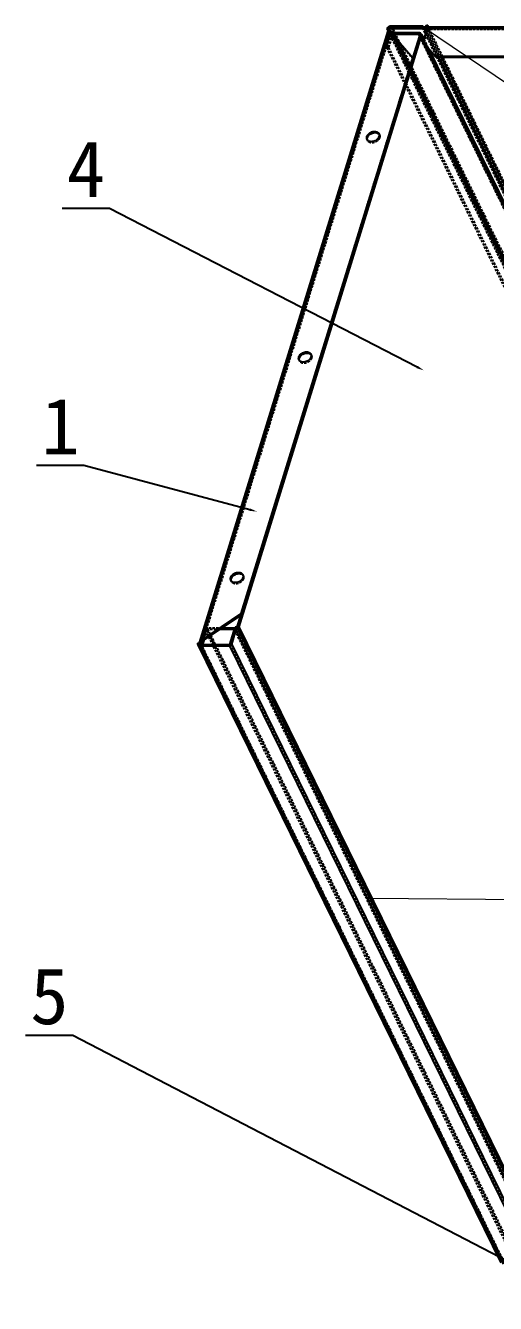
# Model space of a CAD drawing. Header units: millimetres. Extents: x 13106 to 40242, y 18888 to 28426.
# Drawn here: x 22328 to 22579, y 26794 to 27475 of the extents above; entities that cross this region are included whole.
import ezdxf
from ezdxf import colors
from ezdxf.entities.mleader import LeaderData, LeaderLine
from ezdxf.math import Vec2, Vec3

# ---------------------------------------------------------------- set-up
doc = ezdxf.new("R2010")
doc.units = ezdxf.units.MM
doc.linetypes.add('HIDDEN', pattern=[1.905, 1.27, -0.635])
doc.layers.add('02___PRT_ALL_AXES', color=7, linetype='Continuous')
doc.layers.add('DEFAULT_2', color=8, linetype='HIDDEN')
doc.layers.add('dim', color=2, linetype='Continuous', lineweight=9)

msp = doc.modelspace()

# ---------------------------------------------------------------- linework, layer by layer
at = {"color": 3, "linetype": 'Continuous'}
for p, q in [((22521.807, 27472.032), (22420.993, 27145.798)), ((22521.995, 27472.003), (22521.419, 27473.178)), ((22541.541, 27473.961), (22522.582, 27473.961)), ((22523.745, 27474.745), (22540.324, 27474.745)), ((22540.708, 27473.961), (22540.324, 27474.745)), ((22542.627, 27473.256), (22540.449, 27466.207)), ((22541.58, 27474.04), (22541.559, 27473.974)), ((22914.736, 27473.256), (22542.627, 27473.256)), ((22543.111, 27474.823), (22542.743, 27474.823)), ((22543.509, 27474.013), (22543.111, 27474.823)), ((22914.978, 27474.013), (22543.237, 27474.013)), ((22522.777, 27471.612), (22422.561, 27147.314)), ((22442.34, 27154.453), (22539.651, 27469.35)), ((22534.998, 27457.512), (22522.777, 27471.612)), ((22538.293, 27470.917), (22524.5, 27470.917)), ((22539.604, 27470.231), (22540.885, 27467.62)), ((22539.651, 27469.35), (22540.736, 27467.138)), ((22540.449, 27466.207), (22547.239, 27458.373)), ((22542.471, 27463.604), (22677.813, 27187.806)), ((22543.36, 27462.578), (22677.962, 27188.289)), ((22900.926, 27458.373), (22547.239, 27458.373)), ((22443.497, 27161.414), (22534.998, 27457.512)), ((22422.561, 27147.314), (22443.497, 27161.414)), ((22439.941, 27152.886), (22432.062, 27152.886)), ((22438.42, 27144.984), (22441.246, 27154.129)), ((22441.246, 27154.129), (22602.918, 26824.676)), ((22603.402, 26826.242), (22442.34, 27154.453)), ((22423.494, 27147.115), (22422.829, 27144.964)), ((22429.155, 27144.964), (22426.955, 27149.446)), ((22429.179, 27144.964), (22426.974, 27149.459)), ((22438.42, 27144.984), (22600.092, 26815.53)), ((22420.281, 27144.866), (22581.954, 26815.413)), ((22421.593, 27144.181), (22583.265, 26814.728)), ((22421.593, 27144.181), (22437.228, 27144.181)), ((22437.228, 27144.181), (22598.9, 26814.728))]:
    msp.add_line(p, q, dxfattribs=at)
at = {"color": 7, "linetype": 'Continuous'}
for p, q in [((22521.419, 27473.178), (22541.299, 27473.178)), ((22522.582, 27473.961), (22522.34, 27473.178)), ((22522.34, 27473.178), (22523.541, 27470.729)), ((22522.393, 27471.935), (22522.95, 27471.935)), ((22522.95, 27471.935), (22522.831, 27471.549)), ((22523.745, 27474.745), (22523.503, 27473.961)), ((22540.324, 27474.745), (22540.082, 27473.961)), ((22541.541, 27473.961), (22541.299, 27473.178)), ((22541.299, 27473.178), (22542.099, 27471.547)), ((22541.559, 27473.974), (22542.48, 27473.974)), ((22541.58, 27474.04), (22542.869, 27474.04)), ((22542.743, 27474.823), (22542.48, 27473.974)), ((22542.48, 27473.974), (22542.717, 27473.491)), ((22542.501, 27474.04), (22542.742, 27473.549)), ((22543.111, 27474.823), (22542.869, 27474.04)), ((22542.951, 27473.873), (22542.869, 27474.04)), ((22524.075, 27470.114), (22524.229, 27470.114)), ((22524.229, 27470.114), (22524.189, 27469.983)), ((22524.229, 27470.114), (22524.43, 27469.704)), ((22524.5, 27470.917), (22524.258, 27470.133)), ((22524.258, 27470.133), (22524.519, 27469.601)), ((22538.051, 27470.133), (22524.258, 27470.133)), ((22535.043, 27457.42), (22538.73, 27469.35)), ((22538.293, 27470.917), (22538.051, 27470.133)), ((22538.051, 27470.133), (22538.616, 27468.982)), ((22539.651, 27469.35), (22538.73, 27469.35)), ((22540.754, 27465.585), (22540.449, 27466.207)), ((22547.544, 27457.752), (22540.754, 27465.585)), ((22547.544, 27457.752), (22547.239, 27458.373)), ((22443.802, 27160.792), (22535.303, 27456.89)), ((22534.998, 27457.512), (22535.303, 27456.89)), ((22901.231, 27457.752), (22547.544, 27457.752)), ((22548.869, 27457.752), (22680.374, 27189.773)), ((22550.441, 27457.752), (22681.946, 27189.773)), ((22550.494, 27457.752), (22681.999, 27189.773)), ((22422.866, 27146.693), (22443.802, 27160.792)), ((22441.419, 27154.453), (22443.267, 27160.432)), ((22443.497, 27161.414), (22443.802, 27160.792)), ((22440.183, 27153.669), (22433.225, 27153.669)), ((22437.499, 27144.984), (22440.325, 27154.129)), ((22441.246, 27154.129), (22440.325, 27154.129)), ((22442.34, 27154.453), (22441.419, 27154.453)), ((22420.235, 27145.748), (22421.156, 27145.748)), ((22421.156, 27145.748), (22421.513, 27145.02)), ((22422.229, 27146.002), (22421.908, 27144.964)), ((22422.447, 27147.259), (22422.801, 27146.638)), ((22422.561, 27147.314), (22422.866, 27146.693)), ((22438.42, 27144.984), (22437.499, 27144.984)), ((22421.593, 27144.181), (22421.835, 27144.964)), ((22421.835, 27144.964), (22437.47, 27144.964)), ((22437.228, 27144.181), (22437.47, 27144.964))]:
    msp.add_line(p, q, dxfattribs=at)
msp.add_lwpolyline([(22522.393, 27471.935), (22522.362, 27471.935), (22522.192, 27471.944), (22522.134, 27471.951)], dxfattribs=at)
at = {"color": 3, "linetype": 'Continuous'}
for centre, radius, start, end in [((22545.196, 27472.463), 2.688, 160.984041, 162.843749), ((22520.244, 27467.717), 4.645, 56.964614, 58.155001), ((22423.229, 27144.877), 2.408, 157.021882, 158.797556), ((22424.241, 27143.692), 3.993, 114.877808, 116.703533)]:
    msp.add_arc(centre, radius, start, end, dxfattribs=at)
at = {"color": 7, "linetype": 'Continuous'}
for centre, radius, start, end in [((22424.398, 27144.517), 2.631, 162.843975, 170.075779), ((22425.17, 27143.852), 3.657, 129.050704, 130.385773)]:
    msp.add_arc(centre, radius, start, end, dxfattribs=at)
at = {"color": 3, "linetype": 'Continuous'}
for points, knots in [([(22521.419, 27473.178), (22521.558, 27473.629), (22522.093, 27474.23), (22522.981, 27474.656), (22523.494, 27474.745), (22523.745, 27474.745)], [0, 0, 0, 0, 0.4803696, 0.7451077, 1, 1, 1, 1]), ([(22521.807, 27472.032), (22521.809, 27472.038), (22521.838, 27472.04), (22521.879, 27472.035), (22521.955, 27472.017), (22522.011, 27471.999), (22522.043, 27471.988)], [0, 0, 0, 0, 0.0796481, 0.2699013, 0.5773742, 1, 1, 1, 1]), ([(22522.043, 27471.988), (22522.055, 27471.983), (22522.105, 27471.965), (22522.155, 27471.945), (22522.193, 27471.929)], [0, 0, 0, 0, 0.2274269, 1, 1, 1, 1]), ([(22522.193, 27471.929), (22522.211, 27471.921), (22522.29, 27471.886), (22522.367, 27471.848), (22522.426, 27471.818)], [0, 0, 0, 0, 0.2292112, 1, 1, 1, 1]), ([(22542.743, 27474.823), (22542.49, 27474.823), (22542, 27474.662), (22541.649, 27474.265), (22541.58, 27474.04)], [0, 0, 0, 0, 0.5169818, 1, 1, 1, 1]), ([(22542.887, 27473.799), (22542.863, 27473.769), (22542.766, 27473.627), (22542.698, 27473.466), (22542.654, 27473.339)], [0, 0, 0, 0, 0.2190855, 1, 1, 1, 1]), ([(22543.024, 27473.937), (22543.012, 27473.928), (22542.961, 27473.887), (22542.917, 27473.839), (22542.887, 27473.799)], [0, 0, 0, 0, 0.2314054, 1, 1, 1, 1]), ([(22543.237, 27474.013), (22543.219, 27474.013), (22543.143, 27474.006), (22543.071, 27473.971), (22543.024, 27473.937)], [0, 0, 0, 0, 0.236725, 1, 1, 1, 1]), ([(22522.426, 27471.818), (22522.447, 27471.806), (22522.538, 27471.757), (22522.628, 27471.705), (22522.695, 27471.663)], [0, 0, 0, 0, 0.234956, 1, 1, 1, 1]), ([(22524.5, 27470.917), (22524.426, 27470.917), (22524.121, 27470.886), (22523.829, 27470.748), (22523.652, 27470.6)], [0, 0, 0, 0, 0.2431696, 1, 1, 1, 1]), ([(22539.604, 27470.231), (22539.553, 27470.337), (22539.408, 27470.536), (22538.981, 27470.839), (22538.568, 27470.917), (22538.293, 27470.917)], [0, 0, 0, 0, 0.2277278, 0.4668387, 1, 1, 1, 1]), ([(22539.651, 27469.35), (22539.697, 27469.498), (22539.743, 27469.801), (22539.668, 27470.101), (22539.604, 27470.231)], [0, 0, 0, 0, 0.5174137, 1, 1, 1, 1]), ([(22442.34, 27154.453), (22442.311, 27154.358), (22442.146, 27153.964), (22441.847, 27153.635), (22441.587, 27153.437)], [0, 0, 0, 0, 0.2329389, 1, 1, 1, 1]), ([(22420.235, 27145.748), (22420.189, 27145.599), (22420.143, 27145.296), (22420.218, 27144.996), (22420.281, 27144.866)], [0, 0, 0, 0, 0.5174137, 1, 1, 1, 1]), ([(22421.012, 27145.817), (22421.144, 27146.126), (22421.552, 27146.706), (22422.132, 27147.1), (22422.447, 27147.259)], [0, 0, 0, 0, 0.4883678, 1, 1, 1, 1]), ([(22437.228, 27144.181), (22437.487, 27144.181), (22437.989, 27144.346), (22438.349, 27144.753), (22438.42, 27144.984)], [0, 0, 0, 0, 0.5169818, 1, 1, 1, 1]), ([(22420.281, 27144.866), (22420.333, 27144.761), (22420.478, 27144.562), (22420.905, 27144.259), (22421.318, 27144.181), (22421.593, 27144.181)], [0, 0, 0, 0, 0.2277278, 0.4668387, 1, 1, 1, 1])]:
    msp.add_open_spline(points, degree=3, knots=knots, dxfattribs=at)
at = {"color": 7, "linetype": 'Continuous'}
for points, knots in [([(22522.34, 27473.178), (22522.356, 27473.23), (22522.448, 27473.446), (22522.621, 27473.622), (22522.768, 27473.724)], [0, 0, 0, 0, 0.2321298, 1, 1, 1, 1]), ([(22522.95, 27471.935), (22522.926, 27471.92), (22522.85, 27471.871), (22522.782, 27471.798), (22522.763, 27471.737)], [0, 0, 0, 0, 0.3017316, 1, 1, 1, 1]), ([(22522.768, 27473.724), (22522.823, 27473.761), (22523.047, 27473.893), (22523.31, 27473.961), (22523.503, 27473.961)], [0, 0, 0, 0, 0.256015, 1, 1, 1, 1]), ([(22542.48, 27473.974), (22542.41, 27473.745), (22542.054, 27473.342), (22541.555, 27473.178), (22541.299, 27473.178)], [0, 0, 0, 0, 0.4830182, 1, 1, 1, 1]), ([(22522.763, 27471.737), (22522.755, 27471.71), (22522.751, 27471.672), (22522.754, 27471.634), (22522.756, 27471.624)], [0, 0, 0, 0, 0.7345045, 1, 1, 1, 1]), ([(22538.707, 27469.79), (22538.654, 27469.897), (22538.452, 27470.087), (22538.189, 27470.133), (22538.051, 27470.133)], [0, 0, 0, 0, 0.463657, 1, 1, 1, 1]), ([(22538.73, 27469.35), (22538.753, 27469.424), (22538.776, 27469.576), (22538.739, 27469.726), (22538.707, 27469.79)], [0, 0, 0, 0, 0.5174137, 1, 1, 1, 1]), ([(22441.419, 27154.453), (22441.411, 27154.424), (22441.367, 27154.307), (22441.298, 27154.201), (22441.237, 27154.128)], [0, 0, 0, 0, 0.2380062, 1, 1, 1, 1]), ([(22421.156, 27145.748), (22421.133, 27145.673), (22421.11, 27145.522), (22421.147, 27145.372), (22421.179, 27145.307)], [0, 0, 0, 0, 0.5174137, 1, 1, 1, 1]), ([(22421.179, 27145.307), (22421.232, 27145.2), (22421.434, 27145.011), (22421.697, 27144.964), (22421.835, 27144.964)], [0, 0, 0, 0, 0.463657, 1, 1, 1, 1]), ([(22421.884, 27145.293), (22421.965, 27145.555), (22422.213, 27146.056), (22422.592, 27146.461), (22422.801, 27146.638)], [0, 0, 0, 0, 0.5008641, 1, 1, 1, 1])]:
    msp.add_open_spline(points, degree=3, knots=knots, dxfattribs=at)
at = {"color": 3, "linetype": 'Continuous'}
msp.add_open_spline([(22541.559, 27473.974), (22541.558, 27473.968), (22541.549, 27473.961), (22541.545, 27473.965)], degree=3, dxfattribs=at)
at = {"color": 7, "linetype": 'Continuous'}
for points in [[(22524.258, 27470.133), (22524.246, 27470.133), (22524.232, 27470.125), (22524.229, 27470.114)], [(22437.47, 27144.964), (22437.482, 27144.964), (22437.496, 27144.973), (22437.499, 27144.984)]]:
    msp.add_open_spline(points, degree=3, dxfattribs=at)
at = {"layer": '02___PRT_ALL_AXES', "color": 7, "linetype": 'Continuous'}
for p, q in [((22510.559, 27415.682), (22510.864, 27415.06)), ((22474.249, 27298.183), (22474.554, 27297.561)), ((22437.939, 27180.684), (22438.244, 27180.062))]:
    msp.add_line(p, q, dxfattribs=at)
at = {"layer": '02___PRT_ALL_AXES', "color": 8, "linetype": 'HIDDEN'}
for p, q in [((22510.641, 27414.14), (22510.946, 27413.518)), ((22516.925, 27417.224), (22517.23, 27416.602)), ((22517.006, 27415.682), (22517.311, 27415.06)), ((22474.331, 27296.641), (22474.636, 27296.019)), ((22480.615, 27299.725), (22480.92, 27299.103)), ((22480.696, 27298.183), (22481.001, 27297.561)), ((22438.021, 27179.142), (22438.326, 27178.52)), ((22444.305, 27182.226), (22444.61, 27181.604)), ((22444.386, 27180.684), (22444.691, 27180.062))]:
    msp.add_line(p, q, dxfattribs=at)
at = {"layer": '02___PRT_ALL_AXES', "color": 7, "linetype": 'Continuous'}
for centre, radius, start, end in [((22512.687, 27414.351), 1.932, 185.502021, 194.947159), ((22515.481, 27415.709), 1.967, 44.079512, 46.096982), ((22515.523, 27415.749), 1.909, 36.820458, 44.097985), ((22476.377, 27296.852), 1.932, 185.502021, 194.947159), ((22479.171, 27298.21), 1.967, 44.079512, 46.096982), ((22479.213, 27298.25), 1.909, 36.820458, 44.097985), ((22440.067, 27179.353), 1.932, 185.502021, 194.947159), ((22442.861, 27180.711), 1.967, 44.079512, 46.096982), ((22442.903, 27180.751), 1.909, 36.820458, 44.097985)]:
    msp.add_arc(centre, radius, start, end, dxfattribs=at)
at = {"layer": '02___PRT_ALL_AXES', "color": 8, "linetype": 'HIDDEN'}
for centre, radius, start, end in [((22512.6, 27414.329), 1.842, 194.995187, 206.104614), ((22515.578, 27415.79), 1.841, 26.174334, 36.802504), ((22476.29, 27296.83), 1.842, 194.995187, 206.104614), ((22479.268, 27298.291), 1.841, 26.174334, 36.802504), ((22442.958, 27180.792), 1.841, 26.174334, 36.802504), ((22439.98, 27179.331), 1.842, 194.995187, 206.104614)]:
    msp.add_arc(centre, radius, start, end, dxfattribs=at)
at = {"layer": '02___PRT_ALL_AXES', "color": 3, "linetype": 'Continuous'}
for points, knots in [([(22510.559, 27415.682), (22510.754, 27416.314), (22511.421, 27417.188), (22512.59, 27417.955), (22513.618, 27418.34), (22514.663, 27418.469), (22515.633, 27418.328), (22516.438, 27417.917), (22516.806, 27417.466), (22516.925, 27417.224)], [0, 0, 0, 0, 0.2513388, 0.3906666, 0.5304054, 0.6640658, 0.7868535, 0.897545, 1, 1, 1, 1]), ([(22510.641, 27414.14), (22510.529, 27414.367), (22510.399, 27414.892), (22510.479, 27415.423), (22510.559, 27415.682)], [0, 0, 0, 0, 0.4826008, 1, 1, 1, 1]), ([(22517.006, 27415.682), (22516.811, 27415.05), (22516.144, 27414.176), (22514.975, 27413.409), (22513.947, 27413.024), (22512.902, 27412.895), (22511.932, 27413.036), (22511.127, 27413.447), (22510.759, 27413.898), (22510.641, 27414.14)], [0, 0, 0, 0, 0.2513388, 0.3906666, 0.5304054, 0.6640658, 0.7868535, 0.897545, 1, 1, 1, 1]), ([(22516.925, 27417.224), (22517.036, 27416.997), (22517.166, 27416.472), (22517.086, 27415.941), (22517.006, 27415.682)], [0, 0, 0, 0, 0.4826008, 1, 1, 1, 1]), ([(22474.331, 27296.641), (22474.219, 27296.868), (22474.089, 27297.393), (22474.169, 27297.924), (22474.249, 27298.183)], [0, 0, 0, 0, 0.4826008, 1, 1, 1, 1]), ([(22474.249, 27298.183), (22474.444, 27298.815), (22475.111, 27299.689), (22476.28, 27300.456), (22477.308, 27300.841), (22478.353, 27300.97), (22479.323, 27300.829), (22480.128, 27300.418), (22480.496, 27299.967), (22480.615, 27299.725)], [0, 0, 0, 0, 0.2513388, 0.3906666, 0.5304054, 0.6640658, 0.7868535, 0.897545, 1, 1, 1, 1]), ([(22480.696, 27298.183), (22480.501, 27297.551), (22479.834, 27296.677), (22478.665, 27295.91), (22477.637, 27295.525), (22476.592, 27295.396), (22475.622, 27295.537), (22474.817, 27295.948), (22474.449, 27296.399), (22474.331, 27296.641)], [0, 0, 0, 0, 0.2513388, 0.3906666, 0.5304054, 0.6640658, 0.7868535, 0.897545, 1, 1, 1, 1]), ([(22480.615, 27299.725), (22480.726, 27299.498), (22480.856, 27298.973), (22480.776, 27298.442), (22480.696, 27298.183)], [0, 0, 0, 0, 0.4826008, 1, 1, 1, 1]), ([(22438.021, 27179.142), (22437.909, 27179.369), (22437.779, 27179.894), (22437.859, 27180.425), (22437.939, 27180.684)], [0, 0, 0, 0, 0.4826008, 1, 1, 1, 1]), ([(22437.939, 27180.684), (22438.134, 27181.316), (22438.801, 27182.19), (22439.971, 27182.957), (22440.998, 27183.342), (22442.043, 27183.471), (22443.013, 27183.33), (22443.818, 27182.919), (22444.186, 27182.468), (22444.305, 27182.226)], [0, 0, 0, 0, 0.2513388, 0.3906666, 0.5304054, 0.6640658, 0.7868535, 0.897545, 1, 1, 1, 1]), ([(22444.386, 27180.684), (22444.191, 27180.052), (22443.524, 27179.178), (22442.355, 27178.411), (22441.327, 27178.026), (22440.282, 27177.897), (22439.312, 27178.038), (22438.507, 27178.449), (22438.139, 27178.9), (22438.021, 27179.142)], [0, 0, 0, 0, 0.2513388, 0.3906666, 0.5304054, 0.6640658, 0.7868535, 0.897545, 1, 1, 1, 1]), ([(22444.305, 27182.226), (22444.416, 27181.999), (22444.546, 27181.474), (22444.466, 27180.943), (22444.386, 27180.684)], [0, 0, 0, 0, 0.4826008, 1, 1, 1, 1])]:
    msp.add_open_spline(points, degree=3, knots=knots, dxfattribs=at)
at = {"layer": '02___PRT_ALL_AXES', "color": 7, "linetype": 'Continuous'}
for points, knots in [([(22510.864, 27415.06), (22511.038, 27415.625), (22511.601, 27416.418), (22512.607, 27417.165), (22513.506, 27417.586), (22514.451, 27417.808), (22515.372, 27417.814), (22516.198, 27417.601), (22516.661, 27417.304), (22516.845, 27417.126)], [0, 0, 0, 0, 0.2444685, 0.3797762, 0.5172296, 0.6515357, 0.7780849, 0.8941348, 1, 1, 1, 1]), ([(22510.764, 27414.165), (22510.757, 27414.238), (22510.744, 27414.539), (22510.796, 27414.842), (22510.864, 27415.06)], [0, 0, 0, 0, 0.2416706, 1, 1, 1, 1]), ([(22474.454, 27296.666), (22474.447, 27296.739), (22474.434, 27297.04), (22474.486, 27297.343), (22474.554, 27297.561)], [0, 0, 0, 0, 0.2416706, 1, 1, 1, 1]), ([(22474.554, 27297.561), (22474.729, 27298.126), (22475.291, 27298.919), (22476.297, 27299.666), (22477.196, 27300.087), (22478.141, 27300.309), (22479.062, 27300.315), (22479.888, 27300.102), (22480.351, 27299.805), (22480.535, 27299.627)], [0, 0, 0, 0, 0.2444685, 0.3797762, 0.5172296, 0.6515357, 0.7780849, 0.8941348, 1, 1, 1, 1]), ([(22438.144, 27179.167), (22438.137, 27179.24), (22438.124, 27179.541), (22438.177, 27179.844), (22438.244, 27180.062)], [0, 0, 0, 0, 0.2416706, 1, 1, 1, 1]), ([(22438.244, 27180.062), (22438.419, 27180.627), (22438.981, 27181.419), (22439.987, 27182.167), (22440.886, 27182.588), (22441.831, 27182.81), (22442.752, 27182.816), (22443.578, 27182.603), (22444.041, 27182.306), (22444.225, 27182.128)], [0, 0, 0, 0, 0.2444685, 0.3797762, 0.5172296, 0.6515357, 0.7780849, 0.8941348, 1, 1, 1, 1])]:
    msp.add_open_spline(points, degree=3, knots=knots, dxfattribs=at)
at = {"layer": '02___PRT_ALL_AXES', "color": 8, "linetype": 'HIDDEN'}
for points, knots in [([(22517.311, 27415.06), (22517.116, 27414.428), (22516.449, 27413.554), (22515.28, 27412.787), (22514.252, 27412.402), (22513.207, 27412.273), (22512.237, 27412.414), (22511.432, 27412.826), (22511.064, 27413.276), (22510.946, 27413.518)], [0, 0, 0, 0, 0.2513388, 0.3906666, 0.5304054, 0.6640658, 0.7868535, 0.897545, 1, 1, 1, 1]), ([(22517.23, 27416.602), (22517.341, 27416.375), (22517.471, 27415.85), (22517.391, 27415.32), (22517.311, 27415.06)], [0, 0, 0, 0, 0.4826008, 1, 1, 1, 1]), ([(22481.001, 27297.561), (22480.806, 27296.929), (22480.139, 27296.055), (22478.97, 27295.288), (22477.942, 27294.903), (22476.897, 27294.774), (22475.927, 27294.915), (22475.122, 27295.326), (22474.754, 27295.777), (22474.636, 27296.019)], [0, 0, 0, 0, 0.2513388, 0.3906666, 0.5304054, 0.6640658, 0.7868535, 0.897545, 1, 1, 1, 1]), ([(22480.92, 27299.103), (22481.031, 27298.876), (22481.161, 27298.351), (22481.081, 27297.82), (22481.001, 27297.561)], [0, 0, 0, 0, 0.4826008, 1, 1, 1, 1]), ([(22444.691, 27180.062), (22444.496, 27179.43), (22443.829, 27178.556), (22442.66, 27177.789), (22441.632, 27177.404), (22440.587, 27177.275), (22439.617, 27177.416), (22438.812, 27177.827), (22438.444, 27178.278), (22438.326, 27178.52)], [0, 0, 0, 0, 0.2513388, 0.3906666, 0.5304054, 0.6640658, 0.7868535, 0.897545, 1, 1, 1, 1]), ([(22444.61, 27181.604), (22444.721, 27181.377), (22444.852, 27180.852), (22444.772, 27180.321), (22444.691, 27180.062)], [0, 0, 0, 0, 0.4826008, 1, 1, 1, 1])]:
    msp.add_open_spline(points, degree=3, knots=knots, dxfattribs=at)
at = {"layer": 'DEFAULT_2', "color": 8, "linetype": 'HIDDEN'}
for p, q in [((22522.029, 27471.935), (22420.845, 27144.504)), ((22521.995, 27471.975), (22521.977, 27471.979)), ((22698.343, 27112.644), (22521.995, 27472.003)), ((22522.029, 27471.935), (22522.393, 27471.935)), ((22522.582, 27473.961), (22699.506, 27113.428)), ((22700.427, 27113.428), (22523.503, 27473.961)), ((22700.669, 27114.211), (22523.745, 27474.745)), ((22717.006, 27113.428), (22540.082, 27473.961)), ((22717.248, 27114.211), (22540.708, 27473.961)), ((22542.932, 27472.635), (22540.754, 27465.585)), ((22541.541, 27473.961), (22718.465, 27113.428)), ((22541.559, 27473.974), (22718.484, 27113.44)), ((22541.58, 27474.04), (22718.504, 27113.506)), ((22542.627, 27473.256), (22542.932, 27472.635)), ((22542.654, 27473.339), (22542.946, 27472.676)), ((22542.717, 27473.491), (22550.441, 27457.752)), ((22542.742, 27473.549), (22550.494, 27457.752)), ((22542.743, 27474.823), (22719.667, 27114.289)), ((22915.041, 27472.635), (22542.932, 27472.635)), ((22543.479, 27472.797), (22542.951, 27473.873)), ((22915.346, 27473.013), (22543.237, 27473.013)), ((22543.721, 27473.58), (22543.479, 27472.797)), ((22915.105, 27472.797), (22543.479, 27472.797)), ((22543.721, 27473.58), (22543.509, 27474.013)), ((22915.83, 27473.58), (22543.721, 27473.58)), ((22522.763, 27471.737), (22421.884, 27145.293)), ((22522.831, 27471.549), (22422.229, 27146.002)), ((22523.082, 27470.99), (22422.866, 27146.693)), ((22523.308, 27470.114), (22521.135, 27463.083)), ((22524.189, 27469.983), (22522.056, 27463.083)), ((22522.695, 27471.663), (22523.049, 27471.043)), ((22522.777, 27471.612), (22523.082, 27470.99)), ((22523.03, 27471.073), (22523.049, 27471.043)), ((22535.303, 27456.89), (22523.082, 27470.99)), ((22523.308, 27470.114), (22684.37, 27141.904)), ((22523.308, 27470.114), (22524.075, 27470.114)), ((22523.541, 27470.729), (22699.264, 27112.644)), ((22524.43, 27469.704), (22685.291, 27141.904)), ((22524.5, 27470.917), (22685.562, 27142.707)), ((22524.519, 27469.601), (22685.32, 27141.923)), ((22538.293, 27470.917), (22699.355, 27142.707)), ((22538.616, 27468.982), (22699.113, 27141.923)), ((22538.707, 27469.791), (22699.769, 27141.58)), ((22538.73, 27469.35), (22699.792, 27141.14)), ((22540.736, 27467.138), (22542.471, 27463.604)), ((22540.885, 27467.62), (22543.36, 27462.578)), ((22542.099, 27471.547), (22548.869, 27457.752)), ((22521.135, 27463.083), (22682.198, 27134.873)), ((22521.135, 27463.083), (22522.056, 27463.083)), ((22522.056, 27463.083), (22683.119, 27134.873)), ((22443.267, 27160.432), (22535.043, 27457.42)), ((22425.273, 27152.873), (22423.494, 27147.115)), ((22585.414, 26824.663), (22424.352, 27152.873)), ((22425.273, 27152.873), (22424.352, 27152.873)), ((22426.955, 27149.446), (22425.273, 27152.873)), ((22425.292, 27152.886), (22425.534, 27153.669)), ((22426.974, 27149.459), (22425.292, 27152.886)), ((22432.062, 27152.886), (22425.292, 27152.886)), ((22586.596, 26825.459), (22425.534, 27153.669)), ((22433.225, 27153.669), (22425.534, 27153.669)), ((22440.014, 27152.886), (22439.941, 27152.886)), ((22440.014, 27152.886), (22440.256, 27153.669)), ((22601.076, 26824.676), (22440.014, 27152.886)), ((22440.256, 27153.669), (22440.183, 27153.669)), ((22601.318, 26825.459), (22440.256, 27153.669)), ((22440.325, 27154.129), (22601.997, 26824.676)), ((22602.481, 26826.242), (22441.419, 27154.453)), ((22420.235, 27145.748), (22581.907, 26816.294)), ((22420.993, 27145.798), (22420.929, 27145.588)), ((22421.179, 27145.307), (22582.851, 26815.854)), ((22421.513, 27145.02), (22583.133, 26815.673)), ((22437.499, 27144.984), (22599.171, 26815.53)), ((22420.845, 27144.504), (22421.766, 27144.504)), ((22421.908, 27144.964), (22421.693, 27144.269)), ((22582.755, 26816.059), (22421.693, 27144.269)), ((22422.614, 27144.269), (22421.693, 27144.269)), ((22421.835, 27144.964), (22583.507, 26815.511)), ((22422.829, 27144.964), (22422.614, 27144.269)), ((22583.677, 26816.059), (22422.614, 27144.269)), ((22586.335, 26824.663), (22429.155, 27144.964)), ((22586.354, 26824.676), (22429.179, 27144.964)), ((22437.47, 27144.964), (22599.142, 26815.511))]:
    msp.add_line(p, q, dxfattribs=at)
for points in [[(22521.977, 27471.979), (22521.977, 27471.979), (22522.011, 27471.967), (22522.092, 27471.93), (22522.215, 27471.864), (22522.369, 27471.765), (22522.542, 27471.632), (22522.721, 27471.465), (22522.894, 27471.268), (22523.03, 27471.073)], [(22522.134, 27471.951), (22522.068, 27471.96), (22521.995, 27471.975)]]:
    msp.add_lwpolyline(points, dxfattribs=at)
for centre, radius, start, end in [((22544.217, 27472.238), 1.344, 160.984041, 162.843749), ((22523.122, 27471.675), 0.37, 187.945941, 190.802799), ((22498.064, 27455.612), 29.365, 31.57801, 31.698703), ((22440.372, 27154.858), 1.132, 318.800762, 319.849714), ((22423.221, 27144.88), 2.399, 158.799387, 162.828686), ((22424.516, 27144.501), 2.75, 171.401667, 179.927849), ((22424.419, 27144.513), 2.652, 170.068694, 171.350098)]:
    msp.add_arc(centre, radius, start, end, dxfattribs=at)
for points, knots in [([(22522.029, 27471.935), (22521.995, 27471.944), (22521.939, 27471.96), (22521.866, 27471.989), (22521.828, 27472.007), (22521.805, 27472.026), (22521.807, 27472.032)], [0, 0, 0, 0, 0.4226686, 0.7301663, 0.9204584, 1, 1, 1, 1]), ([(22543.237, 27473.013), (22543.209, 27473.013), (22543.127, 27472.988), (22543.021, 27472.864), (22542.97, 27472.746), (22542.946, 27472.676)], [0, 0, 0, 0, 0.1808652, 0.5264435, 1, 1, 1, 1]), ([(22543.721, 27473.58), (22543.69, 27473.644), (22543.623, 27473.76), (22543.481, 27473.933), (22543.33, 27474.013), (22543.237, 27474.013)], [0, 0, 0, 0, 0.3181979, 0.586276, 1, 1, 1, 1]), ([(22543.479, 27472.797), (22543.464, 27472.829), (22543.412, 27472.923), (22543.312, 27473.013), (22543.237, 27473.013)], [0, 0, 0, 0, 0.3233269, 1, 1, 1, 1]), ([(22522.759, 27471.606), (22522.761, 27471.594), (22522.773, 27471.541), (22522.794, 27471.491), (22522.812, 27471.453)], [0, 0, 0, 0, 0.2243052, 1, 1, 1, 1]), ([(22522.812, 27471.453), (22522.825, 27471.425), (22522.892, 27471.295), (22522.97, 27471.171), (22523.03, 27471.073)], [0, 0, 0, 0, 0.2116185, 1, 1, 1, 1]), ([(22523.652, 27470.6), (22523.61, 27470.566), (22523.465, 27470.43), (22523.351, 27470.254), (22523.308, 27470.114)], [0, 0, 0, 0, 0.2672517, 1, 1, 1, 1]), ([(22425.534, 27153.669), (22425.277, 27153.669), (22424.779, 27153.506), (22424.423, 27153.102), (22424.352, 27152.873)], [0, 0, 0, 0, 0.5169818, 1, 1, 1, 1]), ([(22441.587, 27153.437), (22441.474, 27153.35), (22441.002, 27153.047), (22440.432, 27152.886), (22440.014, 27152.886)], [0, 0, 0, 0, 0.2551394, 1, 1, 1, 1]), ([(22441.223, 27154.113), (22441.044, 27153.908), (22440.704, 27153.713), (22440.345, 27153.669), (22440.256, 27153.669)], [0, 0, 0, 0, 0.7537191, 1, 1, 1, 1]), ([(22420.845, 27144.504), (22420.833, 27144.596), (22420.802, 27144.959), (22420.849, 27145.329), (22420.929, 27145.588)], [0, 0, 0, 0, 0.2543675, 1, 1, 1, 1])]:
    msp.add_open_spline(points, degree=3, knots=knots, dxfattribs=at)
msp.add_open_spline([(22425.292, 27152.886), (22425.286, 27152.886), (22425.275, 27152.881), (22425.278, 27152.876)], degree=3, dxfattribs=at)
at = {"layer": 'dim', "lineweight": 9}
for p, q in [((22540.708, 27473.961), (23238.289, 27004.016)), ((22512.365, 27009.88), (23238.613, 27003.543))]:
    msp.add_line(p, q, dxfattribs=at)

# ---------------------------------------------------------------- leaders
at = {"lineweight": 9}
ml = msp.add_multileader_mtext('Standard', dxfattribs=at)
ml.set_content('4', color=2)
ml.set_leader_properties(color=2)
ml.build(insert=Vec2(0, 0))
ml.multileader.update_dxf_attribs({"text_left_attachment_type": 5, "text_right_attachment_type": 5, "dogleg_length": 0.36})
ctx = ml.context
ctx.base_point, ctx.char_height, ctx.plane_origin = Vec3(22348.886, 27377.384), 30, Vec3(22530.352, 27470.133)
ctx.left_attachment, ctx.right_attachment, ctx.text_align_type = 5, 5, 2
notes = []
notes.append((ctx, [(0, (1, 1, 0), (22373.246, 27377.384), (-1, 0), 0.36, [(0, [(22540.991, 27290.995)], 0, [])])]))
ctx.mtext.insert, ctx.mtext.alignment, ctx.mtext.flow_direction = Vec3(22370.886, 27413.384), 3, 5
ml = msp.add_multileader_mtext('Standard', dxfattribs=at)
ml.set_content('1', color=2)
ml.set_leader_properties(color=2)
ml.build(insert=Vec2(0, 0))
ml.multileader.update_dxf_attribs({"text_left_attachment_type": 5, "text_right_attachment_type": 5, "dogleg_length": 0.36})
ctx = ml.context
ctx.base_point, ctx.char_height, ctx.plane_origin = Vec3(22345.251, 27240.32), 30, Vec3(22475.291, 27298.919)
ctx.left_attachment, ctx.right_attachment, ctx.text_align_type = 5, 5, 2
notes.append((ctx, [(0, (1, 1, 0), (22359.611, 27240.32), (-1, 0), 0.36, [(0, [(22451.993, 27215.797)], 0, [])])]))
ctx.mtext.insert, ctx.mtext.alignment, ctx.mtext.flow_direction = Vec3(22357.251, 27276.32), 3, 5
ml = msp.add_multileader_mtext('Standard', dxfattribs=at)
ml.set_content('5', color=2)
ml.set_leader_properties(color=2)
ml.build(insert=Vec2(0, 0))
ml.multileader.update_dxf_attribs({"text_left_attachment_type": 5, "text_right_attachment_type": 5, "dogleg_length": 0.36})
ctx = ml.context
ctx.base_point, ctx.char_height, ctx.plane_origin = Vec3(22329.363, 26936.641), 30, Vec3(22623.951, 26800.189)
ctx.left_attachment, ctx.right_attachment, ctx.text_align_type = 5, 5, 2
notes.append((ctx, [(0, (1, 1, 0), (22353.723, 26936.641), (-1, 0), 0.36, [(0, [(22628.625, 26793.815)], 0, [])])]))
ctx.mtext.insert, ctx.mtext.alignment, ctx.mtext.flow_direction = Vec3(22351.363, 26972.641), 3, 5
for ctx, leaders in notes:
    for number, flags, end, landing, length, lines in leaders:
        leader = LeaderData()
        leader.index, (leader.has_last_leader_line, leader.has_dogleg_vector, leader.attachment_direction) = number, flags
        leader.last_leader_point, leader.dogleg_vector, leader.dogleg_length = Vec3(end), Vec3(landing), length
        for number, points, colour, breaks in lines:
            line = LeaderLine()
            line.index, line.vertices, line.color, line.breaks = number, Vec3.list(points), colors.encode_raw_color(colour), breaks
            leader.lines.append(line)
        ctx.leaders.append(leader)

doc.saveas('drawing.dxf')
